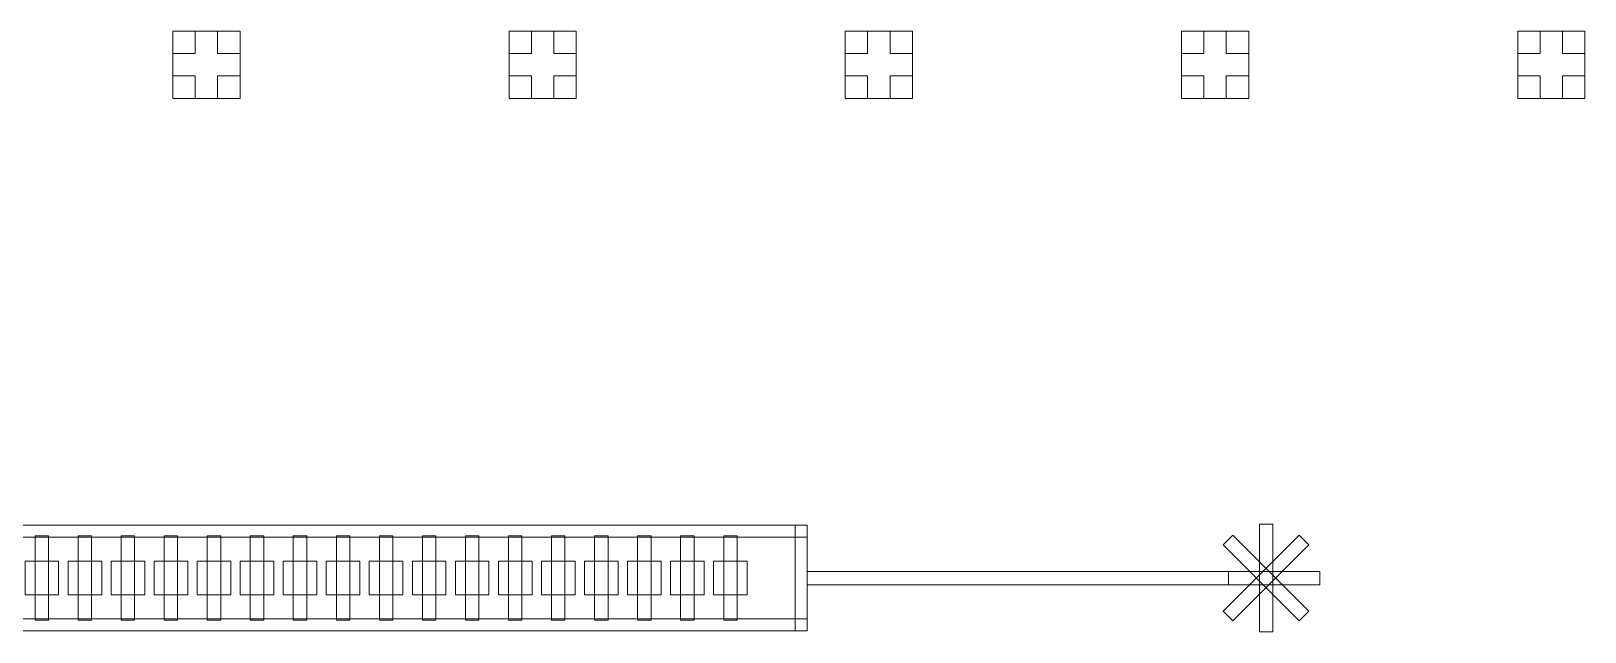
# Model space of a CAD drawing. Header units: millimetres. Extents: x 162451 to 197951, y 56048 to 71985.
# Drawn here: x 186397 to 197951, y 67512 to 71976 of the extents above; entities that cross this region are included whole.
import ezdxf

# ---------------------------------------------------------------- set-up
doc = ezdxf.new("R2010")
doc.units = ezdxf.units.MM
doc.layers.add('CONTROL', color=5, linetype='Continuous', lineweight=5)
doc.layers.add('FLOW', color=6, linetype='Continuous', lineweight=5)

msp = doc.modelspace()

# ---------------------------------------------------------------- linework, layer by layer
at = {"layer": 'CONTROL', "linetype": 'Continuous'}
for points in [[(187617, 71976), (187617, 71810), (187451, 71810), (187451, 71976), (187617, 71976)], [(187951, 71976), (187951, 71810), (187784, 71810), (187784, 71976), (187951, 71976)], [(190117, 71976), (190117, 71810), (189951, 71810), (189951, 71976), (190117, 71976)], [(190451, 71976), (190451, 71810), (190284, 71810), (190284, 71976), (190451, 71976)], [(192617, 71976), (192617, 71810), (192451, 71810), (192451, 71976), (192617, 71976)], [(192951, 71976), (192951, 71810), (192784, 71810), (192784, 71976), (192951, 71976)], [(195117, 71976), (195117, 71810), (194951, 71810), (194951, 71976), (195117, 71976)], [(195451, 71976), (195451, 71810), (195284, 71810), (195284, 71976), (195451, 71976)], [(197617, 71976), (197617, 71810), (197451, 71810), (197451, 71976), (197617, 71976)], [(197951, 71976), (197951, 71810), (197784, 71810), (197784, 71976), (197951, 71976)], [(187617, 71643), (187617, 71476), (187451, 71476), (187451, 71643), (187617, 71643)], [(187951, 71643), (187951, 71476), (187784, 71476), (187784, 71643), (187951, 71643)], [(190117, 71643), (190117, 71476), (189951, 71476), (189951, 71643), (190117, 71643)], [(190451, 71643), (190451, 71476), (190284, 71476), (190284, 71643), (190451, 71643)], [(192617, 71643), (192617, 71476), (192451, 71476), (192451, 71643), (192617, 71643)], [(192951, 71643), (192951, 71476), (192784, 71476), (192784, 71643), (192951, 71643)], [(195117, 71643), (195117, 71476), (194951, 71476), (194951, 71643), (195117, 71643)], [(195451, 71643), (195451, 71476), (195284, 71476), (195284, 71643), (195451, 71643)], [(197617, 71643), (197617, 71476), (197451, 71476), (197451, 71643), (197617, 71643)], [(197951, 71643), (197951, 71476), (197784, 71476), (197784, 71643), (197951, 71643)]]:
    msp.add_lwpolyline(points, close=True, dxfattribs=at)
at = {"layer": 'FLOW', "linetype": 'Continuous'}
for points in [[(187784, 71476), (187784, 71643), (187951, 71643), (187951, 71810), (187784, 71810), (187784, 71976), (187617, 71976), (187617, 71810), (187451, 71810), (187451, 71643), (187617, 71643), (187617, 71476), (187784, 71476)], [(190284, 71476), (190284, 71643), (190451, 71643), (190451, 71810), (190284, 71810), (190284, 71976), (190117, 71976), (190117, 71810), (189951, 71810), (189951, 71643), (190117, 71643), (190117, 71476), (190284, 71476)], [(192784, 71476), (192784, 71643), (192951, 71643), (192951, 71810), (192784, 71810), (192784, 71976), (192617, 71976), (192617, 71810), (192451, 71810), (192451, 71643), (192617, 71643), (192617, 71476), (192784, 71476)], [(195284, 71476), (195284, 71643), (195451, 71643), (195451, 71810), (195284, 71810), (195284, 71976), (195117, 71976), (195117, 71810), (194951, 71810), (194951, 71643), (195117, 71643), (195117, 71476), (195284, 71476)], [(197784, 71476), (197784, 71643), (197951, 71643), (197951, 71810), (197784, 71810), (197784, 71976), (197617, 71976), (197617, 71810), (197451, 71810), (197451, 71643), (197617, 71643), (197617, 71476), (197784, 71476)], [(175996, 68306), (192168, 68306), (192168, 68216), (175996, 68216), (175996, 68306)], [(192168, 68306), (192078, 68306), (192078, 67519), (192168, 67519), (192168, 68306)], [(195530, 67512), (195530, 67512), (195530, 68312), (195530, 68312), (195530, 67512)], [(195530, 68312), (195530, 68312), (195630, 68312), (195630, 68312), (195530, 68312)], [(195530, 67512), (195530, 67512), (195530, 68312), (195530, 68312), (195530, 67512)], [(195630, 68312), (195630, 68312), (195630, 67512), (195630, 67512), (195630, 68312)], [(195630, 68312), (195630, 68312), (195630, 67512), (195630, 67512), (195630, 68312)], [(186427, 68227), (186527, 68227), (186527, 67599), (186427, 67599), (186427, 68227)], [(186747, 68227), (186847, 68227), (186847, 67599), (186747, 67599), (186747, 68227)], [(187067, 68227), (187167, 68227), (187167, 67599), (187067, 67599), (187067, 68227)], [(187387, 68227), (187487, 68227), (187487, 67599), (187387, 67599), (187387, 68227)], [(187707, 68227), (187807, 68227), (187807, 67599), (187707, 67599), (187707, 68227)], [(188027, 68227), (188127, 68227), (188127, 67599), (188027, 67599), (188027, 68227)], [(188347, 68227), (188447, 68227), (188447, 67599), (188347, 67599), (188347, 68227)], [(188667, 68227), (188767, 68227), (188767, 67599), (188667, 67599), (188667, 68227)], [(188987, 68227), (189087, 68227), (189087, 67599), (188987, 67599), (188987, 68227)], [(189307, 68227), (189407, 68227), (189407, 67599), (189307, 67599), (189307, 68227)], [(189627, 68227), (189727, 68227), (189727, 67599), (189627, 67599), (189627, 68227)], [(189947, 68227), (190047, 68227), (190047, 67599), (189947, 67599), (189947, 68227)], [(190267, 68227), (190367, 68227), (190367, 67599), (190267, 67599), (190267, 68227)], [(190587, 68227), (190687, 68227), (190687, 67599), (190587, 67599), (190587, 68227)], [(190907, 68227), (191007, 68227), (191007, 67599), (190907, 67599), (190907, 68227)], [(191227, 68227), (191327, 68227), (191327, 67599), (191227, 67599), (191227, 68227)], [(191547, 68227), (191647, 68227), (191647, 67599), (191547, 67599), (191547, 68227)], [(195261, 67665), (195261, 67665), (195827, 68230), (195827, 68230), (195261, 67665)], [(195261, 68160), (195261, 68160), (195332, 68230), (195332, 68230), (195261, 68160)], [(195261, 67665), (195261, 67665), (195827, 68230), (195827, 68230), (195261, 67665)], [(195332, 68230), (195332, 68230), (195898, 67665), (195898, 67665), (195332, 68230)], [(195332, 68230), (195332, 68230), (195898, 67665), (195898, 67665), (195332, 68230)], [(195827, 68230), (195827, 68230), (195898, 68160), (195898, 68160), (195827, 68230)], [(195827, 67594), (195827, 67594), (195261, 68160), (195261, 68160), (195827, 67594)], [(195827, 67594), (195827, 67594), (195261, 68160), (195261, 68160), (195827, 67594)], [(195898, 68160), (195898, 68160), (195332, 67594), (195332, 67594), (195898, 68160)], [(195898, 68160), (195898, 68160), (195332, 67594), (195332, 67594), (195898, 68160)], [(186352, 68038), (186602, 68038), (186602, 67788), (186352, 67788), (186352, 68038)], [(186672, 68038), (186922, 68038), (186922, 67788), (186672, 67788), (186672, 68038)], [(186992, 68038), (187242, 68038), (187242, 67788), (186992, 67788), (186992, 68038)], [(187312, 68038), (187562, 68038), (187562, 67788), (187312, 67788), (187312, 68038)], [(187632, 68038), (187882, 68038), (187882, 67788), (187632, 67788), (187632, 68038)], [(187952, 68038), (188202, 68038), (188202, 67788), (187952, 67788), (187952, 68038)], [(188272, 68038), (188522, 68038), (188522, 67788), (188272, 67788), (188272, 68038)], [(188592, 68038), (188842, 68038), (188842, 67788), (188592, 67788), (188592, 68038)], [(188912, 68038), (189162, 68038), (189162, 67788), (188912, 67788), (188912, 68038)], [(189232, 68038), (189482, 68038), (189482, 67788), (189232, 67788), (189232, 68038)], [(189552, 68038), (189802, 68038), (189802, 67788), (189552, 67788), (189552, 68038)], [(189872, 68038), (190122, 68038), (190122, 67788), (189872, 67788), (189872, 68038)], [(190192, 68038), (190442, 68038), (190442, 67788), (190192, 67788), (190192, 68038)], [(190512, 68038), (190762, 68038), (190762, 67788), (190512, 67788), (190512, 68038)], [(190832, 68038), (191082, 68038), (191082, 67788), (190832, 67788), (190832, 68038)], [(191152, 68038), (191402, 68038), (191402, 67788), (191152, 67788), (191152, 68038)], [(191472, 68038), (191722, 68038), (191722, 67788), (191472, 67788), (191472, 68038)], [(195071, 67962), (192168, 67962), (192168, 67862), (195301, 67862), (195301, 67962)], [(195180, 67962), (195180, 67962)], [(195180, 67962), (195180, 67962), (195980, 67962), (195980, 67962), (195180, 67962)], [(195980, 67862), (195980, 67862), (195180, 67862), (195180, 67862), (195980, 67862)], [(195180, 67862), (195180, 67862)], [(175996, 67609), (192168, 67609), (192168, 67519), (175996, 67519), (175996, 67609)], [(195332, 67594), (195332, 67594), (195261, 67665), (195261, 67665), (195332, 67594)], [(195898, 67665), (195898, 67665), (195827, 67594), (195827, 67594), (195898, 67665)], [(195630, 67512), (195630, 67512), (195530, 67512), (195530, 67512), (195630, 67512)]]:
    msp.add_lwpolyline(points, close=True, dxfattribs=at)
at = {"layer": 'FLOW'}
msp.add_lwpolyline([(195980, 67962), (195980, 67862)], dxfattribs=at)
at = {"layer": 'FLOW', "linetype": 'Continuous'}
for centre in [(195332, 68230), (195261, 68160), (195180, 67962), (195180, 67862), (195261, 67665), (195332, 67594), (195827, 67594), (195530, 67512), (195630, 67512)]:
    msp.add_circle(centre, 0, dxfattribs=at)

doc.saveas('drawing.dxf')
